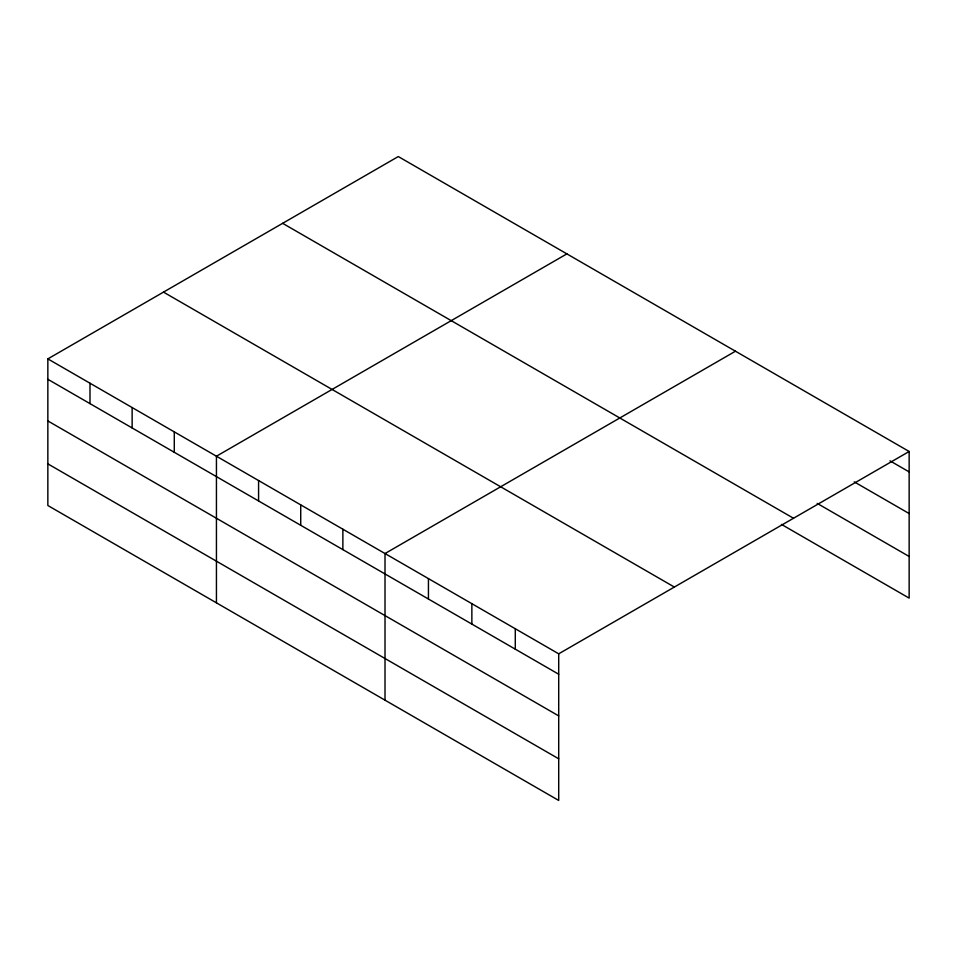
<?xml version="1.0" encoding="UTF-8"?>
<svg xmlns="http://www.w3.org/2000/svg" width="957" height="957" viewBox="0 0 957 957"><rect width="100%" height="100%" fill="white"/><g stroke="black" fill="none" stroke-linecap="round" stroke-linejoin="round"><path stroke-width="1.44" d="M47.85 358.887L558.709 653.822L558.709 800.447L47.85 505.511L47.85 358.887L398.291 156.553L909.15 451.489L909.15 598.113L781.438 524.388M566.879 253.88L216.438 456.214L216.438 602.838M735.454 351.219L385.013 553.541L385.013 700.165M558.709 653.822L909.15 451.489M889.998 460.843L909.15 471.897M854.23 481.85L909.15 513.55M817.194 503.382L909.15 556.472M282.65 223.328L793.509 518.263M163.491 292.112L674.35 587.048M47.85 379.295L558.709 674.23M47.85 420.936L558.709 715.884M47.85 463.858L558.709 758.793M515.285 628.749L515.285 649.157M471.861 603.688L471.861 624.084M428.437 578.614L428.437 599.022M342.869 529.209L342.869 549.617M300.725 504.877L300.725 525.285M258.581 480.546L258.581 500.954M174.282 431.882L174.282 452.29M132.138 407.55L132.138 427.958M89.994 383.219L89.994 403.627"/></g></svg>
